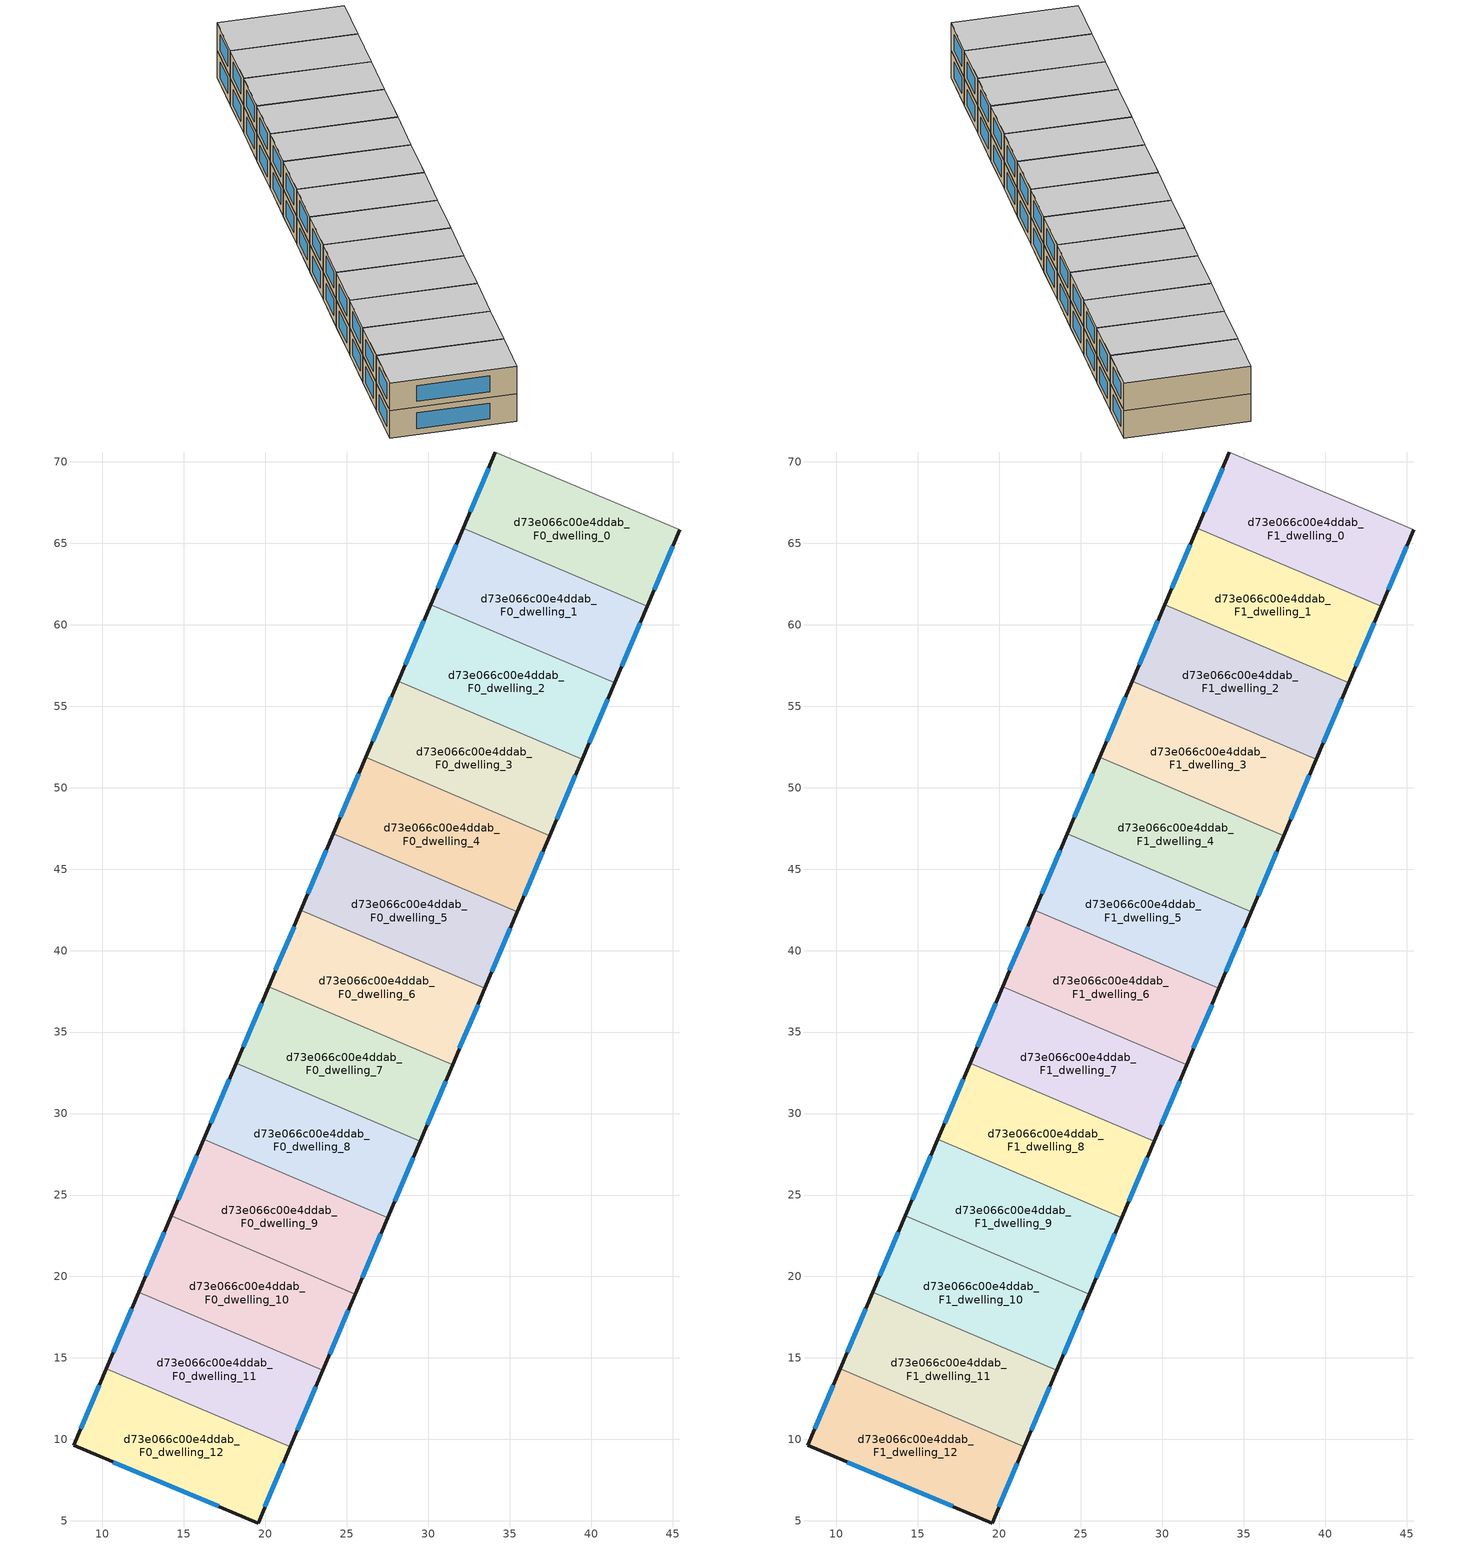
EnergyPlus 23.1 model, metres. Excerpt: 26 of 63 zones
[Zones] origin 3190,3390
d73e066c00e4ddab_F0_dwelling_0
 floor ground (EU_floor_Construction): 45.42,65.84 43.43,61.13 32.14,65.93 34.12,70.6 z0
 wall outside (EU_wall_Construction): 34.12,70.6 32.14,65.93 / 43.43,61.13 45.42,65.84 z0:3
 wall adiabatic (EU_wall_Construction): 45.42,65.84 34.12,70.6 z0:3
 wall to d73e066c00e4ddab_F0_dwelling_1 (EU_wall_Construction): 32.14,65.93 43.43,61.13 z0:3
 window (EU_Window_Construction): 33.69,69.6 32.56,66.93 / 43.86,62.14 45,64.83 z0.64:2.36
d73e066c00e4ddab_F0_dwelling_1
 floor ground (EU_floor_Construction): 43.43,61.13 41.44,56.44 30.15,61.24 32.14,65.93 z0
 wall outside (EU_wall_Construction): 41.44,56.44 43.43,61.13 / 32.14,65.93 30.15,61.24 z0:3
 wall to d73e066c00e4ddab_F0_dwelling_2 (EU_wall_Construction): 30.15,61.24 41.44,56.44 z0:3
 window (EU_Window_Construction): 41.86,57.45 43,60.13 / 31.71,64.92 30.57,62.24 z0.64:2.36
d73e066c00e4ddab_F0_dwelling_10
 floor ground (EU_floor_Construction): 25.51,18.92 23.52,14.24 12.23,19.03 14.22,23.72 z0
 wall outside (EU_wall_Construction): 23.52,14.24 25.51,18.92 / 14.22,23.72 12.23,19.03 z0:3
 wall to d73e066c00e4ddab_F0_dwelling_9 (EU_wall_Construction): 25.51,18.92 14.22,23.72 z0:3
 wall to d73e066c00e4ddab_F0_dwelling_11 (EU_wall_Construction): 12.23,19.03 23.52,14.24 z0:3
 window (EU_Window_Construction): 23.95,15.24 25.09,17.92 / 13.79,22.71 12.66,20.03 z0.64:2.36
d73e066c00e4ddab_F0_dwelling_11
 floor ground (EU_floor_Construction): 23.52,14.24 21.53,9.55 10.24,14.34 12.23,19.03 z0
 wall outside (EU_wall_Construction): 21.53,9.55 23.52,14.24 / 12.23,19.03 10.24,14.34 z0:3
 wall to d73e066c00e4ddab_F0_dwelling_12 (EU_wall_Construction): 10.24,14.34 21.53,9.55 z0:3
 window (EU_Window_Construction): 21.96,10.55 23.1,13.23 / 11.8,18.02 10.67,15.34 z0.64:2.36
d73e066c00e4ddab_F0_dwelling_12
 floor ground (EU_floor_Construction): 21.53,9.55 19.55,4.87 8.24,9.63 10.24,14.34 z0
 wall outside (EU_wall_Construction): 10.24,14.34 8.24,9.63 19.55,4.87 21.53,9.55 z0:3
 window (EU_Window_Construction): 19.97,5.87 21.11,8.54 / 10.66,8.61 17.13,5.89 / 9.81,13.33 8.67,10.64 z0.64:2.36
d73e066c00e4ddab_F0_dwelling_2
 floor ground (EU_floor_Construction): 41.44,56.44 39.45,51.75 28.15,56.55 30.15,61.24 z0
 wall outside (EU_wall_Construction): 39.45,51.75 41.44,56.44 / 30.15,61.24 28.15,56.55 z0:3
 wall to d73e066c00e4ddab_F0_dwelling_3 (EU_wall_Construction): 28.15,56.55 39.45,51.75 z0:3
 window (EU_Window_Construction): 39.87,52.76 41.01,55.44 / 29.72,60.23 28.58,57.55 z0.64:2.36
d73e066c00e4ddab_F0_dwelling_3
 floor ground (EU_floor_Construction): 39.45,51.75 37.46,47.06 26.16,51.86 28.15,56.55 z0
 wall outside (EU_wall_Construction): 37.46,47.06 39.45,51.75 / 28.15,56.55 26.16,51.86 z0:3
 wall to d73e066c00e4ddab_F0_dwelling_4 (EU_wall_Construction): 26.16,51.86 37.46,47.06 z0:3
 window (EU_Window_Construction): 37.88,48.07 39.02,50.75 / 27.73,55.54 26.59,52.86 z0.64:2.36
d73e066c00e4ddab_F0_dwelling_4
 floor ground (EU_floor_Construction): 37.46,47.06 35.47,42.37 24.17,47.17 26.16,51.86 z0
 wall outside (EU_wall_Construction): 35.47,42.37 37.46,47.06 / 26.16,51.86 24.17,47.17 z0:3
 wall to d73e066c00e4ddab_F0_dwelling_5 (EU_wall_Construction): 24.17,47.17 35.47,42.37 z0:3
 window (EU_Window_Construction): 35.89,43.38 37.03,46.06 / 25.74,50.85 24.6,48.17 z0.64:2.36
d73e066c00e4ddab_F0_dwelling_5
 floor ground (EU_floor_Construction): 35.47,42.37 33.48,37.68 22.18,42.48 24.17,47.17 z0
 wall outside (EU_wall_Construction): 33.48,37.68 35.47,42.37 / 24.17,47.17 22.18,42.48 z0:3
 wall to d73e066c00e4ddab_F0_dwelling_6 (EU_wall_Construction): 22.18,42.48 33.48,37.68 z0:3
 window (EU_Window_Construction): 33.9,38.69 35.04,41.37 / 23.75,46.16 22.61,43.48 z0.64:2.36
d73e066c00e4ddab_F0_dwelling_6
 floor ground (EU_floor_Construction): 33.48,37.68 31.48,32.99 20.19,37.79 22.18,42.48 z0
 wall outside (EU_wall_Construction): 31.48,32.99 33.48,37.68 / 22.18,42.48 20.19,37.79 z0:3
 wall to d73e066c00e4ddab_F0_dwelling_7 (EU_wall_Construction): 20.19,37.79 31.48,32.99 z0:3
 window (EU_Window_Construction): 31.91,34 33.05,36.68 / 21.76,41.47 20.62,38.79 z0.64:2.36
d73e066c00e4ddab_F0_dwelling_7
 floor ground (EU_floor_Construction): 31.48,32.99 29.49,28.3 18.2,33.1 20.19,37.79 z0
 wall outside (EU_wall_Construction): 29.49,28.3 31.48,32.99 / 20.19,37.79 18.2,33.1 z0:3
 wall to d73e066c00e4ddab_F0_dwelling_8 (EU_wall_Construction): 18.2,33.1 29.49,28.3 z0:3
 window (EU_Window_Construction): 29.92,29.31 31.06,31.99 / 19.77,36.78 18.63,34.1 z0.64:2.36
d73e066c00e4ddab_F0_dwelling_8
 floor ground (EU_floor_Construction): 29.49,28.3 27.51,23.62 16.21,28.41 18.2,33.1 z0
 wall outside (EU_wall_Construction): 27.51,23.62 29.49,28.3 / 18.2,33.1 16.21,28.41 z0:3
 wall to d73e066c00e4ddab_F0_dwelling_9 (EU_wall_Construction): 16.21,28.41 27.51,23.62 z0:3
 window (EU_Window_Construction): 27.93,24.62 29.07,27.3 / 17.78,32.09 16.64,29.41 z0.64:2.36
d73e066c00e4ddab_F0_dwelling_9
 floor ground (EU_floor_Construction): 27.51,23.62 25.51,18.92 14.22,23.72 16.21,28.41 z0
 wall outside (EU_wall_Construction): 25.51,18.92 27.51,23.62 / 16.21,28.41 14.22,23.72 z0:3
 window (EU_Window_Construction): 25.94,19.93 27.08,22.61 / 15.78,27.4 14.65,24.72 z0.64:2.36
d73e066c00e4ddab_F1_dwelling_0
 floor to d73e066c00e4ddab_F0_dwelling_0 (EU_floor_Construction): 45.42,65.84 43.43,61.13 32.14,65.93 34.12,70.6 z3
 wall outside (EU_wall_Construction): 34.12,70.6 32.14,65.93 / 43.43,61.13 45.42,65.84 z3:6
 wall adiabatic (EU_wall_Construction): 45.42,65.84 34.12,70.6 z3:6
 wall to d73e066c00e4ddab_F1_dwelling_1 (EU_wall_Construction): 32.14,65.93 43.43,61.13 z3:6
 window (EU_Window_Construction): 33.69,69.6 32.56,66.93 / 43.86,62.14 45,64.83 z3.64:5.36
 ceiling to d73e066c00e4ddab_F2_dwelling_0 (EU_floor_Construction): 43.43,61.13 45.42,65.84 34.12,70.6 32.14,65.93 z6
d73e066c00e4ddab_F1_dwelling_1
 floor to d73e066c00e4ddab_F0_dwelling_1 (EU_floor_Construction): 43.43,61.13 41.44,56.44 30.15,61.24 32.14,65.93 z3
 wall outside (EU_wall_Construction): 41.44,56.44 43.43,61.13 / 32.14,65.93 30.15,61.24 z3:6
 wall to d73e066c00e4ddab_F1_dwelling_2 (EU_wall_Construction): 30.15,61.24 41.44,56.44 z3:6
 window (EU_Window_Construction): 41.86,57.45 43,60.13 / 31.71,64.92 30.57,62.24 z3.64:5.36
 ceiling to d73e066c00e4ddab_F2_dwelling_1 (EU_floor_Construction): 41.44,56.44 43.43,61.13 32.14,65.93 30.15,61.24 z6
d73e066c00e4ddab_F1_dwelling_10
 floor to d73e066c00e4ddab_F0_dwelling_10 (EU_floor_Construction): 25.51,18.92 23.52,14.24 12.23,19.03 14.22,23.72 z3
 wall outside (EU_wall_Construction): 23.52,14.24 25.51,18.92 / 14.22,23.72 12.23,19.03 z3:6
 wall to d73e066c00e4ddab_F1_dwelling_9 (EU_wall_Construction): 25.51,18.92 14.22,23.72 z3:6
 wall to d73e066c00e4ddab_F1_dwelling_11 (EU_wall_Construction): 12.23,19.03 23.52,14.24 z3:6
 window (EU_Window_Construction): 23.95,15.24 25.09,17.92 / 13.79,22.71 12.66,20.03 z3.64:5.36
 ceiling to d73e066c00e4ddab_F2_dwelling_10 (EU_floor_Construction): 23.52,14.24 25.51,18.92 14.22,23.72 12.23,19.03 z6
d73e066c00e4ddab_F1_dwelling_11
 floor to d73e066c00e4ddab_F0_dwelling_11 (EU_floor_Construction): 23.52,14.24 21.53,9.55 10.24,14.34 12.23,19.03 z3
 wall outside (EU_wall_Construction): 21.53,9.55 23.52,14.24 / 12.23,19.03 10.24,14.34 z3:6
 wall to d73e066c00e4ddab_F1_dwelling_12 (EU_wall_Construction): 10.24,14.34 21.53,9.55 z3:6
 window (EU_Window_Construction): 21.96,10.55 23.1,13.23 / 11.8,18.02 10.67,15.34 z3.64:5.36
 ceiling to d73e066c00e4ddab_F2_dwelling_11 (EU_floor_Construction): 21.53,9.55 23.52,14.24 12.23,19.03 10.24,14.34 z6
d73e066c00e4ddab_F1_dwelling_12
 floor to d73e066c00e4ddab_F0_dwelling_12 (EU_floor_Construction): 21.53,9.55 19.55,4.87 8.24,9.63 10.24,14.34 z3
 wall outside (EU_wall_Construction): 10.24,14.34 8.24,9.63 19.55,4.87 21.53,9.55 z3:6
 window (EU_Window_Construction): 19.97,5.87 21.11,8.54 / 10.66,8.61 17.13,5.89 / 9.81,13.33 8.67,10.64 z3.64:5.36
 ceiling to d73e066c00e4ddab_F2_dwelling_12 (EU_floor_Construction): 19.55,4.87 21.53,9.55 10.24,14.34 8.24,9.63 z6
d73e066c00e4ddab_F1_dwelling_2
 floor to d73e066c00e4ddab_F0_dwelling_2 (EU_floor_Construction): 41.44,56.44 39.45,51.75 28.15,56.55 30.15,61.24 z3
 wall outside (EU_wall_Construction): 39.45,51.75 41.44,56.44 / 30.15,61.24 28.15,56.55 z3:6
 wall to d73e066c00e4ddab_F1_dwelling_3 (EU_wall_Construction): 28.15,56.55 39.45,51.75 z3:6
 window (EU_Window_Construction): 39.87,52.76 41.01,55.44 / 29.72,60.23 28.58,57.55 z3.64:5.36
 ceiling to d73e066c00e4ddab_F2_dwelling_2 (EU_floor_Construction): 39.45,51.75 41.44,56.44 30.15,61.24 28.15,56.55 z6
d73e066c00e4ddab_F1_dwelling_3
 floor to d73e066c00e4ddab_F0_dwelling_3 (EU_floor_Construction): 39.45,51.75 37.46,47.06 26.16,51.86 28.15,56.55 z3
 wall outside (EU_wall_Construction): 37.46,47.06 39.45,51.75 / 28.15,56.55 26.16,51.86 z3:6
 wall to d73e066c00e4ddab_F1_dwelling_4 (EU_wall_Construction): 26.16,51.86 37.46,47.06 z3:6
 window (EU_Window_Construction): 37.88,48.07 39.02,50.75 / 27.73,55.54 26.59,52.86 z3.64:5.36
 ceiling to d73e066c00e4ddab_F2_dwelling_3 (EU_floor_Construction): 37.46,47.06 39.45,51.75 28.15,56.55 26.16,51.86 z6
d73e066c00e4ddab_F1_dwelling_4
 floor to d73e066c00e4ddab_F0_dwelling_4 (EU_floor_Construction): 37.46,47.06 35.47,42.37 24.17,47.17 26.16,51.86 z3
 wall outside (EU_wall_Construction): 35.47,42.37 37.46,47.06 / 26.16,51.86 24.17,47.17 z3:6
 wall to d73e066c00e4ddab_F1_dwelling_5 (EU_wall_Construction): 24.17,47.17 35.47,42.37 z3:6
 window (EU_Window_Construction): 35.89,43.38 37.03,46.06 / 25.74,50.85 24.6,48.17 z3.64:5.36
 ceiling to d73e066c00e4ddab_F2_dwelling_4 (EU_floor_Construction): 35.47,42.37 37.46,47.06 26.16,51.86 24.17,47.17 z6
d73e066c00e4ddab_F1_dwelling_5
 floor to d73e066c00e4ddab_F0_dwelling_5 (EU_floor_Construction): 35.47,42.37 33.48,37.68 22.18,42.48 24.17,47.17 z3
 wall outside (EU_wall_Construction): 33.48,37.68 35.47,42.37 / 24.17,47.17 22.18,42.48 z3:6
 wall to d73e066c00e4ddab_F1_dwelling_6 (EU_wall_Construction): 22.18,42.48 33.48,37.68 z3:6
 window (EU_Window_Construction): 33.9,38.69 35.04,41.37 / 23.75,46.16 22.61,43.48 z3.64:5.36
 ceiling to d73e066c00e4ddab_F2_dwelling_5 (EU_floor_Construction): 33.48,37.68 35.47,42.37 24.17,47.17 22.18,42.48 z6
d73e066c00e4ddab_F1_dwelling_6
 floor to d73e066c00e4ddab_F0_dwelling_6 (EU_floor_Construction): 33.48,37.68 31.48,32.99 20.19,37.79 22.18,42.48 z3
 wall outside (EU_wall_Construction): 31.48,32.99 33.48,37.68 / 22.18,42.48 20.19,37.79 z3:6
 wall to d73e066c00e4ddab_F1_dwelling_7 (EU_wall_Construction): 20.19,37.79 31.48,32.99 z3:6
 window (EU_Window_Construction): 31.91,34 33.05,36.68 / 21.76,41.47 20.62,38.79 z3.64:5.36
 ceiling to d73e066c00e4ddab_F2_dwelling_6 (EU_floor_Construction): 31.48,32.99 33.48,37.68 22.18,42.48 20.19,37.79 z6
d73e066c00e4ddab_F1_dwelling_7
 floor to d73e066c00e4ddab_F0_dwelling_7 (EU_floor_Construction): 31.48,32.99 29.49,28.3 18.2,33.1 20.19,37.79 z3
 wall outside (EU_wall_Construction): 29.49,28.3 31.48,32.99 / 20.19,37.79 18.2,33.1 z3:6
 wall to d73e066c00e4ddab_F1_dwelling_8 (EU_wall_Construction): 18.2,33.1 29.49,28.3 z3:6
 window (EU_Window_Construction): 29.92,29.31 31.06,31.99 / 19.77,36.78 18.63,34.1 z3.64:5.36
 ceiling to d73e066c00e4ddab_F2_dwelling_7 (EU_floor_Construction): 29.49,28.3 31.48,32.99 20.19,37.79 18.2,33.1 z6
d73e066c00e4ddab_F1_dwelling_8
 floor to d73e066c00e4ddab_F0_dwelling_8 (EU_floor_Construction): 29.49,28.3 27.51,23.62 16.21,28.41 18.2,33.1 z3
 wall outside (EU_wall_Construction): 27.51,23.62 29.49,28.3 / 18.2,33.1 16.21,28.41 z3:6
 wall to d73e066c00e4ddab_F1_dwelling_9 (EU_wall_Construction): 16.21,28.41 27.51,23.62 z3:6
 window (EU_Window_Construction): 27.93,24.62 29.07,27.3 / 17.78,32.09 16.64,29.41 z3.64:5.36
 ceiling to d73e066c00e4ddab_F2_dwelling_8 (EU_floor_Construction): 27.51,23.62 29.49,28.3 18.2,33.1 16.21,28.41 z6
d73e066c00e4ddab_F1_dwelling_9
 floor to d73e066c00e4ddab_F0_dwelling_9 (EU_floor_Construction): 27.51,23.62 25.51,18.92 14.22,23.72 16.21,28.41 z3
 wall outside (EU_wall_Construction): 25.51,18.92 27.51,23.62 / 16.21,28.41 14.22,23.72 z3:6
 window (EU_Window_Construction): 25.94,19.93 27.08,22.61 / 15.78,27.4 14.65,24.72 z3.64:5.36
 ceiling to d73e066c00e4ddab_F2_dwelling_9 (EU_floor_Construction): 25.51,18.92 27.51,23.62 16.21,28.41 14.22,23.72 z6
[Building]
EU S2 Campaign: North Axis=0; Terrain=City; Solar Distribution=FullExterior
[Site:Location]
Yerevan-Zvartnots.Intl.AP: Latitude=40.15; Longitude=44.383; Time Zone=4; Elevation=854
[SizingPeriod:WeatherFileDays]
AnnualSizingPeriod: Begin Month=1; Begin Day of Month=1; End Month=12; End Day of Month=31; Day of Week for Start Day=Monday; Use Weather File Daylight Saving Period=No; Use Weather File Rain and Snow Indicators=No
[MATERIAL]
EU_InternalMass_Material: Roughness=MediumRough; Thickness=0.1; Conductivity=1; Density=1800; Specific Heat=900; Thermal Absorptance=0.9; Solar Absorptance=0.7; Visible Absorptance=0.7
[MATERIAL:NOMASS] Roughness=MediumRough; Thermal Absorptance=0.9; Solar Absorptance=0.7; Visible Absorptance=0.7
Name | Thermal Resistance
EU_wall_NoMass | 1.05043
EU_floor_NoMass | 0.478065
[WINDOWMATERIAL:SIMPLEGLAZINGSYSTEM]
EU_Window_SimpleGlazing: UFactor=2.5566; Solar Heat Gain Coefficient=0.75; Visible Transmittance=0.75
[CONSTRUCTION]
EU_wall_Construction: EU_wall_NoMass
EU_floor_Construction: EU_floor_NoMass
EU_Window_Construction: EU_Window_SimpleGlazing
EU_InternalMass_Construction: EU_InternalMass_Material
[ZONE] Type=1; Multiplier=1; Ceiling Height=autocalculate; Floor Area=autocalculate; Part of Total Floor Area=Yes
Name | Volume
d73e066c00e4ddab_F0_dwelling_0; d73e066c00e4ddab_F1_dwelling_0 | 187.51
d73e066c00e4ddab_F0_dwelling_1; d73e066c00e4ddab_F1_dwelling_1; d73e066c00e4ddab_F0_dwelling_10; d73e066c00e4ddab_F1_dwelling_10; d73e066c00e4ddab_F0_dwelling_2; d73e066c00e4ddab_F1_dwelling_2 | 187.507
d73e066c00e4ddab_F0_dwelling_11; d73e066c00e4ddab_F1_dwelling_11; d73e066c00e4ddab_F0_dwelling_5; d73e066c00e4ddab_F1_dwelling_5; d73e066c00e4ddab_F0_dwelling_8; d73e066c00e4ddab_F1_dwelling_8 | 187.487
d73e066c00e4ddab_F0_dwelling_12; d73e066c00e4ddab_F1_dwelling_12 | 187.524
d73e066c00e4ddab_F0_dwelling_3; d73e066c00e4ddab_F1_dwelling_3 | 187.488
d73e066c00e4ddab_F0_dwelling_4; d73e066c00e4ddab_F1_dwelling_4 | 187.515
d73e066c00e4ddab_F0_dwelling_6; d73e066c00e4ddab_F1_dwelling_6; d73e066c00e4ddab_F0_dwelling_9; d73e066c00e4ddab_F1_dwelling_9 | 187.521
d73e066c00e4ddab_F0_dwelling_7; d73e066c00e4ddab_F1_dwelling_7 | 187.506
[INTERNALMASS] Construction=EU_InternalMass_Construction
Name | Zone or ZoneList | Surface Area
d73e066c00e4ddab_F0_dwelling_0_EU_InternalMass | d73e066c00e4ddab_F0_dwelling_0 | 62.5033
d73e066c00e4ddab_F0_dwelling_1_EU_InternalMass | d73e066c00e4ddab_F0_dwelling_1 | 62.5023
d73e066c00e4ddab_F0_dwelling_2_EU_InternalMass | d73e066c00e4ddab_F0_dwelling_2 | 62.5023
d73e066c00e4ddab_F0_dwelling_3_EU_InternalMass | d73e066c00e4ddab_F0_dwelling_3 | 62.4956
d73e066c00e4ddab_F0_dwelling_4_EU_InternalMass | d73e066c00e4ddab_F0_dwelling_4 | 62.505
d73e066c00e4ddab_F0_dwelling_5_EU_InternalMass | d73e066c00e4ddab_F0_dwelling_5 | 62.4956
d73e066c00e4ddab_F0_dwelling_6_EU_InternalMass | d73e066c00e4ddab_F0_dwelling_6 | 62.507
d73e066c00e4ddab_F0_dwelling_7_EU_InternalMass | d73e066c00e4ddab_F0_dwelling_7 | 62.5022
d73e066c00e4ddab_F0_dwelling_8_EU_InternalMass | d73e066c00e4ddab_F0_dwelling_8 | 62.4957
d73e066c00e4ddab_F0_dwelling_9_EU_InternalMass | d73e066c00e4ddab_F0_dwelling_9 | 62.507
d73e066c00e4ddab_F0_dwelling_10_EU_InternalMass | d73e066c00e4ddab_F0_dwelling_10 | 62.5022
d73e066c00e4ddab_F0_dwelling_11_EU_InternalMass | d73e066c00e4ddab_F0_dwelling_11 | 62.4957
d73e066c00e4ddab_F0_dwelling_12_EU_InternalMass | d73e066c00e4ddab_F0_dwelling_12 | 62.508
d73e066c00e4ddab_F1_dwelling_0_EU_InternalMass | d73e066c00e4ddab_F1_dwelling_0 | 62.5033
d73e066c00e4ddab_F1_dwelling_1_EU_InternalMass | d73e066c00e4ddab_F1_dwelling_1 | 62.5023
d73e066c00e4ddab_F1_dwelling_2_EU_InternalMass | d73e066c00e4ddab_F1_dwelling_2 | 62.5023
d73e066c00e4ddab_F1_dwelling_3_EU_InternalMass | d73e066c00e4ddab_F1_dwelling_3 | 62.4956
d73e066c00e4ddab_F1_dwelling_4_EU_InternalMass | d73e066c00e4ddab_F1_dwelling_4 | 62.505
d73e066c00e4ddab_F1_dwelling_5_EU_InternalMass | d73e066c00e4ddab_F1_dwelling_5 | 62.4956
d73e066c00e4ddab_F1_dwelling_6_EU_InternalMass | d73e066c00e4ddab_F1_dwelling_6 | 62.507
d73e066c00e4ddab_F1_dwelling_7_EU_InternalMass | d73e066c00e4ddab_F1_dwelling_7 | 62.5022
d73e066c00e4ddab_F1_dwelling_8_EU_InternalMass | d73e066c00e4ddab_F1_dwelling_8 | 62.4957
d73e066c00e4ddab_F1_dwelling_9_EU_InternalMass | d73e066c00e4ddab_F1_dwelling_9 | 62.507
d73e066c00e4ddab_F1_dwelling_10_EU_InternalMass | d73e066c00e4ddab_F1_dwelling_10 | 62.5022
d73e066c00e4ddab_F1_dwelling_11_EU_InternalMass | d73e066c00e4ddab_F1_dwelling_11 | 62.4957
d73e066c00e4ddab_F1_dwelling_12_EU_InternalMass | d73e066c00e4ddab_F1_dwelling_12 | 62.508
[OTHEREQUIPMENT] Fuel Type=Electricity; Design Level Calculation Method=Watts/Area; Power per Zone Floor Area=1; Fraction Latent=0; Fraction Radiant=0; Fraction Lost=0; Carbon Dioxide Generation Rate=0; EndUse Subcategory=EU_Step8_InternalGains
Name | Zone or ZoneList or Space or SpaceList | Schedule
EU_Step8_InternalGain_d73e066c00e4ddab_F0_dwelling_0_f000 | d73e066c00e4ddab_F0_dwelling_0 | EU_Step8_GainSchedule_d73e066c00e4ddab_F0_dwelling_0_f000
EU_Step8_InternalGain_d73e066c00e4ddab_F0_dwelling_1_f000 | d73e066c00e4ddab_F0_dwelling_1 | EU_Step8_GainSchedule_d73e066c00e4ddab_F0_dwelling_1_f000
EU_Step8_InternalGain_d73e066c00e4ddab_F0_dwelling_2_f000 | d73e066c00e4ddab_F0_dwelling_2 | EU_Step8_GainSchedule_d73e066c00e4ddab_F0_dwelling_2_f000
EU_Step8_InternalGain_d73e066c00e4ddab_F0_dwelling_3_f000 | d73e066c00e4ddab_F0_dwelling_3 | EU_Step8_GainSchedule_d73e066c00e4ddab_F0_dwelling_3_f000
EU_Step8_InternalGain_d73e066c00e4ddab_F0_dwelling_4_f000 | d73e066c00e4ddab_F0_dwelling_4 | EU_Step8_GainSchedule_d73e066c00e4ddab_F0_dwelling_4_f000
EU_Step8_InternalGain_d73e066c00e4ddab_F0_dwelling_5_f000 | d73e066c00e4ddab_F0_dwelling_5 | EU_Step8_GainSchedule_d73e066c00e4ddab_F0_dwelling_5_f000
EU_Step8_InternalGain_d73e066c00e4ddab_F0_dwelling_6_f000 | d73e066c00e4ddab_F0_dwelling_6 | EU_Step8_GainSchedule_d73e066c00e4ddab_F0_dwelling_6_f000
EU_Step8_InternalGain_d73e066c00e4ddab_F0_dwelling_7_f000 | d73e066c00e4ddab_F0_dwelling_7 | EU_Step8_GainSchedule_d73e066c00e4ddab_F0_dwelling_7_f000
EU_Step8_InternalGain_d73e066c00e4ddab_F0_dwelling_8_f000 | d73e066c00e4ddab_F0_dwelling_8 | EU_Step8_GainSchedule_d73e066c00e4ddab_F0_dwelling_8_f000
EU_Step8_InternalGain_d73e066c00e4ddab_F0_dwelling_9_f000 | d73e066c00e4ddab_F0_dwelling_9 | EU_Step8_GainSchedule_d73e066c00e4ddab_F0_dwelling_9_f000
EU_Step8_InternalGain_d73e066c00e4ddab_F0_dwelling_10_f000 | d73e066c00e4ddab_F0_dwelling_10 | EU_Step8_GainSchedule_d73e066c00e4ddab_F0_dwelling_10_f000
EU_Step8_InternalGain_d73e066c00e4ddab_F0_dwelling_11_f000 | d73e066c00e4ddab_F0_dwelling_11 | EU_Step8_GainSchedule_d73e066c00e4ddab_F0_dwelling_11_f000
EU_Step8_InternalGain_d73e066c00e4ddab_F0_dwelling_12_f000 | d73e066c00e4ddab_F0_dwelling_12 | EU_Step8_GainSchedule_d73e066c00e4ddab_F0_dwelling_12_f000
EU_Step8_InternalGain_d73e066c00e4ddab_F1_dwelling_0_f000 | d73e066c00e4ddab_F1_dwelling_0 | EU_Step8_GainSchedule_d73e066c00e4ddab_F1_dwelling_0_f000
EU_Step8_InternalGain_d73e066c00e4ddab_F1_dwelling_1_f000 | d73e066c00e4ddab_F1_dwelling_1 | EU_Step8_GainSchedule_d73e066c00e4ddab_F1_dwelling_1_f000
EU_Step8_InternalGain_d73e066c00e4ddab_F1_dwelling_2_f000 | d73e066c00e4ddab_F1_dwelling_2 | EU_Step8_GainSchedule_d73e066c00e4ddab_F1_dwelling_2_f000
EU_Step8_InternalGain_d73e066c00e4ddab_F1_dwelling_3_f000 | d73e066c00e4ddab_F1_dwelling_3 | EU_Step8_GainSchedule_d73e066c00e4ddab_F1_dwelling_3_f000
EU_Step8_InternalGain_d73e066c00e4ddab_F1_dwelling_4_f000 | d73e066c00e4ddab_F1_dwelling_4 | EU_Step8_GainSchedule_d73e066c00e4ddab_F1_dwelling_4_f000
EU_Step8_InternalGain_d73e066c00e4ddab_F1_dwelling_5_f000 | d73e066c00e4ddab_F1_dwelling_5 | EU_Step8_GainSchedule_d73e066c00e4ddab_F1_dwelling_5_f000
EU_Step8_InternalGain_d73e066c00e4ddab_F1_dwelling_6_f000 | d73e066c00e4ddab_F1_dwelling_6 | EU_Step8_GainSchedule_d73e066c00e4ddab_F1_dwelling_6_f000
EU_Step8_InternalGain_d73e066c00e4ddab_F1_dwelling_7_f000 | d73e066c00e4ddab_F1_dwelling_7 | EU_Step8_GainSchedule_d73e066c00e4ddab_F1_dwelling_7_f000
EU_Step8_InternalGain_d73e066c00e4ddab_F1_dwelling_8_f000 | d73e066c00e4ddab_F1_dwelling_8 | EU_Step8_GainSchedule_d73e066c00e4ddab_F1_dwelling_8_f000
EU_Step8_InternalGain_d73e066c00e4ddab_F1_dwelling_9_f000 | d73e066c00e4ddab_F1_dwelling_9 | EU_Step8_GainSchedule_d73e066c00e4ddab_F1_dwelling_9_f000
EU_Step8_InternalGain_d73e066c00e4ddab_F1_dwelling_10_f000 | d73e066c00e4ddab_F1_dwelling_10 | EU_Step8_GainSchedule_d73e066c00e4ddab_F1_dwelling_10_f000
EU_Step8_InternalGain_d73e066c00e4ddab_F1_dwelling_11_f000 | d73e066c00e4ddab_F1_dwelling_11 | EU_Step8_GainSchedule_d73e066c00e4ddab_F1_dwelling_11_f000
EU_Step8_InternalGain_d73e066c00e4ddab_F1_dwelling_12_f000 | d73e066c00e4ddab_F1_dwelling_12 | EU_Step8_GainSchedule_d73e066c00e4ddab_F1_dwelling_12_f000
[ZONEVENTILATION:DESIGNFLOWRATE] Schedule=EU_AlwaysOn; Design Flow Rate Calculation Method=AirChanges/Hour; Air Changes per Hour=0.557805; Ventilation Type=Natural; Fan Pressure Rise=0; Fan Total Efficiency=1; Constant Term Coefficient=1; Temperature Term Coefficient=0; Velocity Term Coefficient=0; Velocity Squared Term Coefficient=0; Minimum Indoor Temperature=-100; Maximum Indoor Temperature=100; Delta Temperature=-100; Minimum Outdoor Temperature=-100; Maximum Outdoor Temperature=100; Maximum Wind Speed=40
Name | Zone or ZoneList or Space or SpaceList
EU_ConstantAir_d73e066c00e4ddab_F0_dwelling_0 | d73e066c00e4ddab_F0_dwelling_0
EU_ConstantAir_d73e066c00e4ddab_F0_dwelling_1 | d73e066c00e4ddab_F0_dwelling_1
EU_ConstantAir_d73e066c00e4ddab_F0_dwelling_2 | d73e066c00e4ddab_F0_dwelling_2
EU_ConstantAir_d73e066c00e4ddab_F0_dwelling_3 | d73e066c00e4ddab_F0_dwelling_3
EU_ConstantAir_d73e066c00e4ddab_F0_dwelling_4 | d73e066c00e4ddab_F0_dwelling_4
EU_ConstantAir_d73e066c00e4ddab_F0_dwelling_5 | d73e066c00e4ddab_F0_dwelling_5
EU_ConstantAir_d73e066c00e4ddab_F0_dwelling_6 | d73e066c00e4ddab_F0_dwelling_6
EU_ConstantAir_d73e066c00e4ddab_F0_dwelling_7 | d73e066c00e4ddab_F0_dwelling_7
EU_ConstantAir_d73e066c00e4ddab_F0_dwelling_8 | d73e066c00e4ddab_F0_dwelling_8
EU_ConstantAir_d73e066c00e4ddab_F0_dwelling_9 | d73e066c00e4ddab_F0_dwelling_9
EU_ConstantAir_d73e066c00e4ddab_F0_dwelling_10 | d73e066c00e4ddab_F0_dwelling_10
EU_ConstantAir_d73e066c00e4ddab_F0_dwelling_11 | d73e066c00e4ddab_F0_dwelling_11
EU_ConstantAir_d73e066c00e4ddab_F0_dwelling_12 | d73e066c00e4ddab_F0_dwelling_12
EU_ConstantAir_d73e066c00e4ddab_F1_dwelling_0 | d73e066c00e4ddab_F1_dwelling_0
EU_ConstantAir_d73e066c00e4ddab_F1_dwelling_1 | d73e066c00e4ddab_F1_dwelling_1
EU_ConstantAir_d73e066c00e4ddab_F1_dwelling_2 | d73e066c00e4ddab_F1_dwelling_2
EU_ConstantAir_d73e066c00e4ddab_F1_dwelling_3 | d73e066c00e4ddab_F1_dwelling_3
EU_ConstantAir_d73e066c00e4ddab_F1_dwelling_4 | d73e066c00e4ddab_F1_dwelling_4
EU_ConstantAir_d73e066c00e4ddab_F1_dwelling_5 | d73e066c00e4ddab_F1_dwelling_5
EU_ConstantAir_d73e066c00e4ddab_F1_dwelling_6 | d73e066c00e4ddab_F1_dwelling_6
EU_ConstantAir_d73e066c00e4ddab_F1_dwelling_7 | d73e066c00e4ddab_F1_dwelling_7
EU_ConstantAir_d73e066c00e4ddab_F1_dwelling_8 | d73e066c00e4ddab_F1_dwelling_8
EU_ConstantAir_d73e066c00e4ddab_F1_dwelling_9 | d73e066c00e4ddab_F1_dwelling_9
EU_ConstantAir_d73e066c00e4ddab_F1_dwelling_10 | d73e066c00e4ddab_F1_dwelling_10
EU_ConstantAir_d73e066c00e4ddab_F1_dwelling_11 | d73e066c00e4ddab_F1_dwelling_11
EU_ConstantAir_d73e066c00e4ddab_F1_dwelling_12 | d73e066c00e4ddab_F1_dwelling_12
[HVACTEMPLATE:THERMOSTAT] Constant Heating Setpoint=20; Constant Cooling Setpoint=50
EU_HeatOnly_d73e066c00e4ddab_F0_dwelling_0; EU_HeatOnly_d73e066c00e4ddab_F0_dwelling_1; EU_HeatOnly_d73e066c00e4ddab_F0_dwelling_2; EU_HeatOnly_d73e066c00e4ddab_F0_dwelling_3; EU_HeatOnly_d73e066c00e4ddab_F0_dwelling_4; EU_HeatOnly_d73e066c00e4ddab_F0_dwelling_5; EU_HeatOnly_d73e066c00e4ddab_F0_dwelling_6; EU_HeatOnly_d73e066c00e4ddab_F0_dwelling_7; EU_HeatOnly_d73e066c00e4ddab_F0_dwelling_8; EU_HeatOnly_d73e066c00e4ddab_F0_dwelling_9; EU_HeatOnly_d73e066c00e4ddab_F0_dwelling_10; EU_HeatOnly_d73e066c00e4ddab_F0_dwelling_11; EU_HeatOnly_d73e066c00e4ddab_F0_dwelling_12; EU_HeatOnly_d73e066c00e4ddab_F1_dwelling_0; EU_HeatOnly_d73e066c00e4ddab_F1_dwelling_1; EU_HeatOnly_d73e066c00e4ddab_F1_dwelling_2; EU_HeatOnly_d73e066c00e4ddab_F1_dwelling_3; EU_HeatOnly_d73e066c00e4ddab_F1_dwelling_4; EU_HeatOnly_d73e066c00e4ddab_F1_dwelling_5; EU_HeatOnly_d73e066c00e4ddab_F1_dwelling_6; EU_HeatOnly_d73e066c00e4ddab_F1_dwelling_7; EU_HeatOnly_d73e066c00e4ddab_F1_dwelling_8; EU_HeatOnly_d73e066c00e4ddab_F1_dwelling_9; EU_HeatOnly_d73e066c00e4ddab_F1_dwelling_10; EU_HeatOnly_d73e066c00e4ddab_F1_dwelling_11; EU_HeatOnly_d73e066c00e4ddab_F1_dwelling_12; EU_HeatOnly_d73e066c00e4ddab_F2_dwelling_0; EU_HeatOnly_d73e066c00e4ddab_F2_dwelling_1; EU_HeatOnly_d73e066c00e4ddab_F2_dwelling_2; EU_HeatOnly_d73e066c00e4ddab_F2_dwelling_3; EU_HeatOnly_d73e066c00e4ddab_F2_dwelling_4; EU_HeatOnly_d73e066c00e4ddab_F2_dwelling_5; EU_HeatOnly_d73e066c00e4ddab_F2_dwelling_6; EU_HeatOnly_d73e066c00e4ddab_F2_dwelling_7; EU_HeatOnly_d73e066c00e4ddab_F2_dwelling_8; EU_HeatOnly_d73e066c00e4ddab_F2_dwelling_9; EU_HeatOnly_d73e066c00e4ddab_F2_dwelling_10; EU_HeatOnly_d73e066c00e4ddab_F2_dwelling_11; EU_HeatOnly_d73e066c00e4ddab_F2_dwelling_12; EU_HeatOnly_d73e066c00e4ddab_F3_dwelling_0; EU_HeatOnly_d73e066c00e4ddab_F3_dwelling_1; EU_HeatOnly_d73e066c00e4ddab_F3_dwelling_2; EU_HeatOnly_d73e066c00e4ddab_F3_dwelling_3; EU_HeatOnly_d73e066c00e4ddab_F3_dwelling_4; EU_HeatOnly_d73e066c00e4ddab_F3_dwelling_5; EU_HeatOnly_d73e066c00e4ddab_F3_dwelling_6; EU_HeatOnly_d73e066c00e4ddab_F3_dwelling_7; EU_HeatOnly_d73e066c00e4ddab_F3_dwelling_8; EU_HeatOnly_d73e066c00e4ddab_F3_dwelling_9; EU_HeatOnly_d73e066c00e4ddab_F3_dwelling_10; EU_HeatOnly_d73e066c00e4ddab_F3_dwelling_11; EU_HeatOnly_d73e066c00e4ddab_F4_dwelling_0; EU_HeatOnly_d73e066c00e4ddab_F4_dwelling_1; EU_HeatOnly_d73e066c00e4ddab_F4_dwelling_2; EU_HeatOnly_d73e066c00e4ddab_F4_dwelling_3; EU_HeatOnly_d73e066c00e4ddab_F4_dwelling_4; EU_HeatOnly_d73e066c00e4ddab_F4_dwelling_5; EU_HeatOnly_d73e066c00e4ddab_F4_dwelling_6; EU_HeatOnly_d73e066c00e4ddab_F4_dwelling_7; EU_HeatOnly_d73e066c00e4ddab_F4_dwelling_8; EU_HeatOnly_d73e066c00e4ddab_F4_dwelling_9; EU_HeatOnly_d73e066c00e4ddab_F4_dwelling_10; EU_HeatOnly_d73e066c00e4ddab_F4_dwelling_11
[HVACTEMPLATE:ZONE:IDEALLOADSAIRSYSTEM] System Availability Schedule=EU_AlwaysOn; Maximum Heating Supply Air Temperature=50; Minimum Cooling Supply Air Temperature=13; Maximum Heating Supply Air Humidity Ratio=0.0156; Minimum Cooling Supply Air Humidity Ratio=0.0077; Heating Limit=NoLimit; Cooling Limit=NoLimit; Heating Availability Schedule=EU_AlwaysOn; Cooling Availability Schedule=EU_CoolingOff; Dehumidification Control Type=ConstantSensibleHeatRatio; Cooling Sensible Heat Ratio=0.7; Dehumidification Setpoint=60; Humidification Control Type=None; Humidification Setpoint=30; Outdoor Air Method=None; Outdoor Air Flow Rate per Person=0.00944; Outdoor Air Flow Rate per Zone Floor Area=0; Outdoor Air Flow Rate per Zone=0; Demand Controlled Ventilation Type=None; Outdoor Air Economizer Type=NoEconomizer; Heat Recovery Type=None; Sensible Heat Recovery Effectiveness=0.7; Latent Heat Recovery Effectiveness=0.65
Name | Template Thermostat
d73e066c00e4ddab_F0_dwelling_0 | EU_HeatOnly_d73e066c00e4ddab_F0_dwelling_0
d73e066c00e4ddab_F0_dwelling_1 | EU_HeatOnly_d73e066c00e4ddab_F0_dwelling_1
d73e066c00e4ddab_F0_dwelling_2 | EU_HeatOnly_d73e066c00e4ddab_F0_dwelling_2
d73e066c00e4ddab_F0_dwelling_3 | EU_HeatOnly_d73e066c00e4ddab_F0_dwelling_3
d73e066c00e4ddab_F0_dwelling_4 | EU_HeatOnly_d73e066c00e4ddab_F0_dwelling_4
d73e066c00e4ddab_F0_dwelling_5 | EU_HeatOnly_d73e066c00e4ddab_F0_dwelling_5
d73e066c00e4ddab_F0_dwelling_6 | EU_HeatOnly_d73e066c00e4ddab_F0_dwelling_6
d73e066c00e4ddab_F0_dwelling_7 | EU_HeatOnly_d73e066c00e4ddab_F0_dwelling_7
d73e066c00e4ddab_F0_dwelling_8 | EU_HeatOnly_d73e066c00e4ddab_F0_dwelling_8
d73e066c00e4ddab_F0_dwelling_9 | EU_HeatOnly_d73e066c00e4ddab_F0_dwelling_9
d73e066c00e4ddab_F0_dwelling_10 | EU_HeatOnly_d73e066c00e4ddab_F0_dwelling_10
d73e066c00e4ddab_F0_dwelling_11 | EU_HeatOnly_d73e066c00e4ddab_F0_dwelling_11
d73e066c00e4ddab_F0_dwelling_12 | EU_HeatOnly_d73e066c00e4ddab_F0_dwelling_12
d73e066c00e4ddab_F1_dwelling_0 | EU_HeatOnly_d73e066c00e4ddab_F1_dwelling_0
d73e066c00e4ddab_F1_dwelling_1 | EU_HeatOnly_d73e066c00e4ddab_F1_dwelling_1
d73e066c00e4ddab_F1_dwelling_2 | EU_HeatOnly_d73e066c00e4ddab_F1_dwelling_2
d73e066c00e4ddab_F1_dwelling_3 | EU_HeatOnly_d73e066c00e4ddab_F1_dwelling_3
d73e066c00e4ddab_F1_dwelling_4 | EU_HeatOnly_d73e066c00e4ddab_F1_dwelling_4
d73e066c00e4ddab_F1_dwelling_5 | EU_HeatOnly_d73e066c00e4ddab_F1_dwelling_5
d73e066c00e4ddab_F1_dwelling_6 | EU_HeatOnly_d73e066c00e4ddab_F1_dwelling_6
d73e066c00e4ddab_F1_dwelling_7 | EU_HeatOnly_d73e066c00e4ddab_F1_dwelling_7
d73e066c00e4ddab_F1_dwelling_8 | EU_HeatOnly_d73e066c00e4ddab_F1_dwelling_8
d73e066c00e4ddab_F1_dwelling_9 | EU_HeatOnly_d73e066c00e4ddab_F1_dwelling_9
d73e066c00e4ddab_F1_dwelling_10 | EU_HeatOnly_d73e066c00e4ddab_F1_dwelling_10
d73e066c00e4ddab_F1_dwelling_11 | EU_HeatOnly_d73e066c00e4ddab_F1_dwelling_11
d73e066c00e4ddab_F1_dwelling_12 | EU_HeatOnly_d73e066c00e4ddab_F1_dwelling_12
[SIZING:ZONE] Zone Cooling Design Supply Air Temperature Input Method=SupplyAirTemperature; Zone Cooling Design Supply Air Temperature=13; Zone Heating Design Supply Air Temperature Input Method=SupplyAirTemperature; Zone Heating Design Supply Air Temperature=50; Zone Cooling Design Supply Air Humidity Ratio=0.008; Zone Heating Design Supply Air Humidity Ratio=0.008; Cooling Design Air Flow Method=DesignDay; Cooling Design Air Flow Rate=0; Cooling Minimum Air Flow per Zone Floor Area=0.000762; Cooling Minimum Air Flow=0; Cooling Minimum Air Flow Fraction=0.2; Heating Design Air Flow Method=DesignDay; Heating Design Air Flow Rate=0; Heating Maximum Air Flow per Zone Floor Area=0.002032; Heating Maximum Air Flow=0.141576; Heating Maximum Air Flow Fraction=0.3; Account for Dedicated Outdoor Air System=No; Dedicated Outdoor Air System Control Strategy=NeutralSupplyAir; Dedicated Outdoor Air Low Setpoint Temperature for Design=autosize; Dedicated Outdoor Air High Setpoint Temperature for Design=autosize; Zone Load Sizing Method=Sensible Load Only No Latent Load; Zone Latent Cooling Design Supply Air Humidity Ratio Input Method=HumidityRatioDifference; Zone Cooling Design Supply Air Humidity Ratio Difference=0.005; Zone Latent Heating Design Supply Air Humidity Ratio Input Method=HumidityRatioDifference; Zone Humidification Design Supply Air Humidity Ratio Difference=0.005
d73e066c00e4ddab_F0_dwelling_0; d73e066c00e4ddab_F0_dwelling_1; d73e066c00e4ddab_F0_dwelling_2; d73e066c00e4ddab_F0_dwelling_3; d73e066c00e4ddab_F0_dwelling_4; d73e066c00e4ddab_F0_dwelling_5; d73e066c00e4ddab_F0_dwelling_6; d73e066c00e4ddab_F0_dwelling_7; d73e066c00e4ddab_F0_dwelling_8; d73e066c00e4ddab_F0_dwelling_9; d73e066c00e4ddab_F0_dwelling_10; d73e066c00e4ddab_F0_dwelling_11; d73e066c00e4ddab_F0_dwelling_12; d73e066c00e4ddab_F1_dwelling_0; d73e066c00e4ddab_F1_dwelling_1; d73e066c00e4ddab_F1_dwelling_2; d73e066c00e4ddab_F1_dwelling_3; d73e066c00e4ddab_F1_dwelling_4; d73e066c00e4ddab_F1_dwelling_5; d73e066c00e4ddab_F1_dwelling_6; d73e066c00e4ddab_F1_dwelling_7; d73e066c00e4ddab_F1_dwelling_8; d73e066c00e4ddab_F1_dwelling_9; d73e066c00e4ddab_F1_dwelling_10; d73e066c00e4ddab_F1_dwelling_11; d73e066c00e4ddab_F1_dwelling_12
[SCHEDULE:CONSTANT]
Name | Hourly Value
EU_AlwaysOn | 1
EU_CoolingOff | 0
[SCHEDULE:FILE] Column Number=1; Rows to Skip at Top=0; Number of Hours of Data=8760; Column Separator=Comma; Interpolate to Timestep=No; Minutes per Item=60; Adjust Schedule for Daylight Savings=Yes
Name | File
EU_Step8_GainSchedule_d73e066c00e4ddab_F0_dwelling_0_f000 | ../../schedules/d73e066c00e4ddab/d73e066c00e4ddab_F0_dwelling_0_f000_gain.csv
EU_Step8_GainSchedule_d73e066c00e4ddab_F0_dwelling_1_f000 | ../../schedules/d73e066c00e4ddab/d73e066c00e4ddab_F0_dwelling_1_f000_gain.csv
EU_Step8_GainSchedule_d73e066c00e4ddab_F0_dwelling_2_f000 | ../../schedules/d73e066c00e4ddab/d73e066c00e4ddab_F0_dwelling_2_f000_gain.csv
EU_Step8_GainSchedule_d73e066c00e4ddab_F0_dwelling_3_f000 | ../../schedules/d73e066c00e4ddab/d73e066c00e4ddab_F0_dwelling_3_f000_gain.csv
EU_Step8_GainSchedule_d73e066c00e4ddab_F0_dwelling_4_f000 | ../../schedules/d73e066c00e4ddab/d73e066c00e4ddab_F0_dwelling_4_f000_gain.csv
EU_Step8_GainSchedule_d73e066c00e4ddab_F0_dwelling_5_f000 | ../../schedules/d73e066c00e4ddab/d73e066c00e4ddab_F0_dwelling_5_f000_gain.csv
EU_Step8_GainSchedule_d73e066c00e4ddab_F0_dwelling_6_f000 | ../../schedules/d73e066c00e4ddab/d73e066c00e4ddab_F0_dwelling_6_f000_gain.csv
EU_Step8_GainSchedule_d73e066c00e4ddab_F0_dwelling_7_f000 | ../../schedules/d73e066c00e4ddab/d73e066c00e4ddab_F0_dwelling_7_f000_gain.csv
EU_Step8_GainSchedule_d73e066c00e4ddab_F0_dwelling_8_f000 | ../../schedules/d73e066c00e4ddab/d73e066c00e4ddab_F0_dwelling_8_f000_gain.csv
EU_Step8_GainSchedule_d73e066c00e4ddab_F0_dwelling_9_f000 | ../../schedules/d73e066c00e4ddab/d73e066c00e4ddab_F0_dwelling_9_f000_gain.csv
EU_Step8_GainSchedule_d73e066c00e4ddab_F0_dwelling_10_f000 | ../../schedules/d73e066c00e4ddab/d73e066c00e4ddab_F0_dwelling_10_f000_gain.csv
EU_Step8_GainSchedule_d73e066c00e4ddab_F0_dwelling_11_f000 | ../../schedules/d73e066c00e4ddab/d73e066c00e4ddab_F0_dwelling_11_f000_gain.csv
EU_Step8_GainSchedule_d73e066c00e4ddab_F0_dwelling_12_f000 | ../../schedules/d73e066c00e4ddab/d73e066c00e4ddab_F0_dwelling_12_f000_gain.csv
EU_Step8_GainSchedule_d73e066c00e4ddab_F1_dwelling_0_f000 | ../../schedules/d73e066c00e4ddab/d73e066c00e4ddab_F1_dwelling_0_f000_gain.csv
EU_Step8_GainSchedule_d73e066c00e4ddab_F1_dwelling_1_f000 | ../../schedules/d73e066c00e4ddab/d73e066c00e4ddab_F1_dwelling_1_f000_gain.csv
EU_Step8_GainSchedule_d73e066c00e4ddab_F1_dwelling_2_f000 | ../../schedules/d73e066c00e4ddab/d73e066c00e4ddab_F1_dwelling_2_f000_gain.csv
EU_Step8_GainSchedule_d73e066c00e4ddab_F1_dwelling_3_f000 | ../../schedules/d73e066c00e4ddab/d73e066c00e4ddab_F1_dwelling_3_f000_gain.csv
EU_Step8_GainSchedule_d73e066c00e4ddab_F1_dwelling_4_f000 | ../../schedules/d73e066c00e4ddab/d73e066c00e4ddab_F1_dwelling_4_f000_gain.csv
EU_Step8_GainSchedule_d73e066c00e4ddab_F1_dwelling_5_f000 | ../../schedules/d73e066c00e4ddab/d73e066c00e4ddab_F1_dwelling_5_f000_gain.csv
EU_Step8_GainSchedule_d73e066c00e4ddab_F1_dwelling_6_f000 | ../../schedules/d73e066c00e4ddab/d73e066c00e4ddab_F1_dwelling_6_f000_gain.csv
EU_Step8_GainSchedule_d73e066c00e4ddab_F1_dwelling_7_f000 | ../../schedules/d73e066c00e4ddab/d73e066c00e4ddab_F1_dwelling_7_f000_gain.csv
EU_Step8_GainSchedule_d73e066c00e4ddab_F1_dwelling_8_f000 | ../../schedules/d73e066c00e4ddab/d73e066c00e4ddab_F1_dwelling_8_f000_gain.csv
EU_Step8_GainSchedule_d73e066c00e4ddab_F1_dwelling_9_f000 | ../../schedules/d73e066c00e4ddab/d73e066c00e4ddab_F1_dwelling_9_f000_gain.csv
EU_Step8_GainSchedule_d73e066c00e4ddab_F1_dwelling_10_f000 | ../../schedules/d73e066c00e4ddab/d73e066c00e4ddab_F1_dwelling_10_f000_gain.csv
EU_Step8_GainSchedule_d73e066c00e4ddab_F1_dwelling_11_f000 | ../../schedules/d73e066c00e4ddab/d73e066c00e4ddab_F1_dwelling_11_f000_gain.csv
EU_Step8_GainSchedule_d73e066c00e4ddab_F1_dwelling_12_f000 | ../../schedules/d73e066c00e4ddab/d73e066c00e4ddab_F1_dwelling_12_f000_gain.csv
